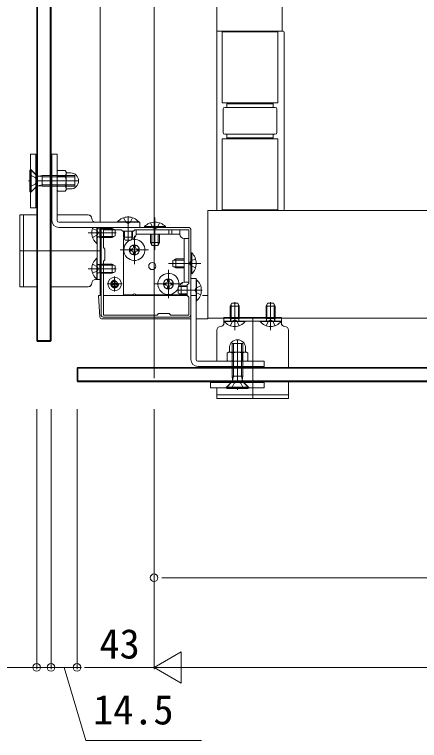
# Model space of a CAD drawing. Units: millimetres, scale not verified. Extents: x -990 to 990, y -1598 to 1604.
# Drawn here: x -742.9 to -516.9, y -555.8 to -150.9 of the extents above; entities that cross this region are included whole.
import ezdxf
from ezdxf.enums import TextEntityAlignment as Align

# ---------------------------------------------------------------- set-up
doc = ezdxf.new("R2010")
doc.units = ezdxf.units.MM
doc.header["$LTSCALE"] = 8
for name, pattern in [('CHAIN2', [12, 9, -1, 1, -1]), ('DASHED1', [1.8, 1.2, -0.6]), ('DASHED3', [4, 3, -1])]:
    doc.linetypes.add(name, pattern=pattern)
for name, color, linetype, lineweight in [('0-2_YKK_ZWAK', 4, 'Continuous', 9), ('0-3_YKK_11', 2, 'Continuous', 9), ('0-5_YKK_13', 6, 'Continuous', 9), ('0-6_YKK_D', 7, 'Continuous', 9)]:
    doc.layers.add(name, color=color, linetype=linetype, lineweight=lineweight)
doc.styles.add('ＭＳ ゴシック', font='')
doc.styles.get('ＭＳ ゴシック').set_extended_font_data('MS Gothic')

msp = doc.modelspace()

# ---------------------------------------------------------------- linework, layer by layer
at = {"layer": '0-2_YKK_ZWAK'}
for p, q in [((-730.5, 172.812), (-730.5, -332.688)), ((-730, 173.312), (-730, -333.188)), ((-723, -333.188), (-723, 173.312)), ((-722.5, -332.688), (-722.5, 172.812)), ((-593, -160.188), (-630, -160.188)), ((-627, -200.188), (-627, -160.188)), ((-627, -160.488), (-596, -160.488)), ((-592.5, -259.688), (-592.5, -160.688)), ((-624.5, -200.188), (-624.5, -202.688)), ((-624.5, -200.688), (-598.5, -200.688)), ((-598.5, -202.688), (-598.5, -200.188)), ((-626.5, -216.688), (-626.5, -203.688)), ((-597.5, -202.688), (-625.5, -202.688)), ((-596.5, -203.688), (-596.5, -216.688)), ((-625.5, -217.688), (-597.5, -217.688)), ((-624.5, -217.688), (-624.5, -220.188)), ((-598.5, -220.188), (-598.5, -217.688)), ((-598.5, -219.688), (-624.5, -219.688)), ((-623.5, -220.188), (-599.5, -220.188)), ((-722, -228.688), (-719.1, -228.688)), ((-722, -228.688), (-722, -265.788)), ((-719.1, -228.688), (-719.1, -265.788)), ((-734.25, -237.688), (-734.25, -249.688)), ((-734.25, -237.688), (-734, -237.688)), ((-718.653, -237.915), (-719.1, -238.688)), ((-719.1, -248.688), (-719.1, -238.688)), ((-718.653, -240.801), (-714.547, -240.801)), ((-711.6, -239.188), (-713.6, -239.188)), ((-718.653, -246.575), (-714.547, -246.575)), ((-734.25, -249.688), (-734, -249.688)), ((-718.653, -249.462), (-719.1, -248.688)), ((-711.6, -248.188), (-713.6, -248.188)), ((-730.5, -262.688), (-739.868, -262.688)), ((-737.868, -262.688), (-737.868, -302.688)), ((-722, -262.688), (-722.5, -262.688)), ((-701.7, -262.688), (-719.1, -262.688)), ((-630, -260.188), (-593, -260.188)), ((-596, -259.888), (-627, -259.888)), ((-694.7, -266.688), (-697.7, -266.688)), ((-696.948, -266.788), (-696.7, -266.788)), ((-696.7, -266.788), (-696.7, -266.688)), ((-694.7, -266.788), (-694.7, -266.688)), ((-685.4, -266.54), (-685.4, -266.788)), ((-673.6, -266.54), (-685.4, -266.54)), ((-685.4, -266.788), (-673.6, -266.788)), ((-673.6, -266.54), (-673.6, -266.788)), ((-718.1, -269.688), (-673, -269.688)), ((-696.948, -269.688), (-696.948, -278.588)), ((-696.7, -298.688), (-696.7, -269.688)), ((-696.7, -278.588), (-696.7, -269.688)), ((-694.7, -298.688), (-694.7, -269.688)), ((-675, -270.888), (-650.7, -270.888)), ((-675, -270.888), (-675, -273.388)), ((-658.6, -269.688), (-670.4, -269.688)), ((-658.6, -269.179), (-658.6, -269.688)), ((-656.866, -270.888), (-656.866, -273.388)), ((-655.134, -270.888), (-655.134, -273.388)), ((-650.7, -270.888), (-650.7, -273.388)), ((-682, -271.688), (-682, -275.088)), ((-677, -275.088), (-682, -275.088)), ((-681.2, -276.788), (-682, -275.088)), ((-681.567, -271.688), (-681.567, -276.008)), ((-677, -275.088), (-677.8, -276.788)), ((-677.433, -271.688), (-677.433, -276.008)), ((-677, -271.688), (-677, -275.088)), ((-650.7, -273.388), (-675, -273.388)), ((-667, -273.388), (-667, -277.988)), ((-666.346, -273.388), (-666.346, -279.378)), ((-662.654, -273.388), (-662.654, -279.378)), ((-696.948, -278.588), (-696.7, -278.588)), ((-682, -275.888), (-682, -307.188)), ((-681.624, -275.888), (-682, -275.888)), ((-677.8, -276.788), (-681.2, -276.788)), ((-666.2, -279.688), (-667, -277.988)), ((-662.8, -279.688), (-662, -277.988)), ((-648.2, -275.888), (-648.2, -300.188)), ((-674.5, -282.688), (-673.5, -282.688)), ((-662.8, -279.688), (-666.2, -279.688)), ((-696.948, -286.788), (-696.7, -286.788)), ((-696.948, -286.788), (-696.948, -298.588)), ((-696.7, -298.588), (-696.7, -286.788)), ((-654.5, -287.988), (-652.8, -287.188)), ((-648.2, -287.188), (-652.8, -287.188)), ((-644.5, -295.588), (-644.5, -283.788)), ((-654.5, -291.388), (-654.5, -287.988)), ((-654.5, -291.388), (-652.8, -292.188)), ((-648.2, -287.842), (-654.19, -287.842)), ((-648.2, -291.534), (-654.19, -291.534)), ((-643.991, -295.588), (-644.5, -295.588)), ((-697.7, -298.688), (-694.7, -298.688)), ((-696.948, -298.588), (-696.7, -298.588)), ((-687.35, -299.138), (-686.65, -299.138)), ((-687.35, -299.138), (-687.35, -300.338)), ((-686.65, -299.138), (-686.65, -300.338)), ((-644.5, -343.288), (-644.5, -298.188)), ((-641.6, -310.588), (-641.6, -298.788)), ((-641.352, -298.788), (-641.6, -298.788)), ((-641.352, -298.788), (-641.352, -310.588)), ((-722.5, -302.688), (-701.7, -302.688)), ((-689.05, -300.838), (-689.05, -301.538)), ((-689.05, -300.838), (-687.85, -300.838)), ((-689.05, -301.538), (-687.85, -301.538)), ((-687.35, -302.038), (-687.35, -303.238)), ((-687.35, -303.238), (-686.65, -303.238)), ((-686.65, -302.038), (-686.65, -303.238)), ((-686.15, -300.838), (-684.95, -300.838)), ((-686.15, -301.538), (-684.95, -301.538)), ((-684.95, -300.838), (-684.95, -301.538)), ((-655.5, -301.688), (-654.5, -301.688)), ((-649.9, -302.188), (-651.6, -302.988)), ((-651.6, -302.988), (-651.6, -306.388)), ((-646.5, -302.621), (-650.82, -302.621)), ((-646.5, -302.188), (-649.9, -302.188)), ((-649.9, -302.188), (-649.9, -307.188)), ((-645.7, -300.188), (-648.2, -300.188)), ((-694.5, -307.688), (-694.998, -307.688)), ((-646.473, -307.688), (-693.3, -307.688)), ((-676.866, -307.188), (-682, -307.188)), ((-656.866, -307.188), (-675.134, -307.188)), ((-650.7, -307.188), (-655.134, -307.188)), ((-651.6, -306.388), (-649.9, -307.188)), ((-646.5, -306.755), (-650.82, -306.755)), ((-650.7, -306.812), (-650.7, -307.188)), ((-646.5, -307.188), (-649.9, -307.188)), ((-641.6, -307.688), (-644.5, -307.688)), ((-635, -307.688), (-638.066, -307.688)), ((-635, -319.688), (-635, -307.688)), ((-641.352, -310.588), (-641.6, -310.588)), ((-635, -319.688), (-635, -320.688)), ((-594, -319.888), (-626, -319.888)), ((-626, -319.888), (-626, -322.888)), ((-594, -322.888), (-594, -319.888)), ((-694.264, -320.688), (-644.5, -320.688)), ((-635, -320.688), (-641.6, -320.688)), ((-594, -321.888), (-626, -321.888)), ((-614.1, -321.888), (-625.9, -321.888)), ((-625.9, -322.136), (-625.9, -321.888)), ((-625.9, -322.136), (-614.1, -322.136)), ((-614.1, -322.136), (-614.1, -321.888)), ((-594.1, -321.888), (-605.9, -321.888)), ((-605.9, -322.136), (-605.9, -321.888)), ((-605.9, -322.136), (-594.1, -322.136)), ((-594.1, -322.136), (-594.1, -321.888)), ((-630, -326.888), (-630, -344.288)), ((-590, -347.688), (-590, -326.888)), ((-730.5, -332.688), (-722.5, -332.688)), ((-730.5, -332.688), (-730, -333.188)), ((-730, -333.188), (-723, -333.188)), ((-722.5, -332.688), (-723, -333.188)), ((-623, -336.788), (-623, -338.788)), ((-621.387, -343.841), (-621.387, -339.735)), ((-615.613, -343.841), (-615.613, -339.735)), ((-614, -336.788), (-614, -338.788)), ((-624.274, -343.841), (-623.5, -344.288)), ((-612.726, -343.841), (-613.5, -344.288)), ((-708, -348.188), (-707.5, -347.688)), ((-708, -348.188), (-708, -355.188)), ((-296, -348.188), (-708, -348.188)), ((-707.5, -347.688), (-707.5, -355.688)), ((-296, -347.688), (-707.5, -347.688)), ((-603.5, -344.288), (-640.6, -344.288)), ((-603.5, -347.188), (-640.6, -347.188)), ((-623.5, -344.288), (-613.5, -344.288)), ((-603.5, -347.188), (-603.5, -344.288)), ((-708, -355.188), (-296, -355.188)), ((-708, -355.188), (-707.5, -355.688)), ((-707.5, -355.688), (-296, -355.688)), ((-630, -359.188), (-630, -365.056)), ((-624.5, -359.438), (-624.5, -359.188)), ((-612.5, -359.438), (-624.5, -359.438)), ((-612.5, -359.438), (-612.5, -359.188)), ((-630, -363.056), (-590, -363.056))]:
    msp.add_line(p, q, dxfattribs=at)
at = {"layer": '0-2_YKK_ZWAK', "linetype": 'DASHED3'}
for p, q in [((-734, -237.188), (-731, -240.188)), ((-734, -237.688), (-733.5, -237.688)), ((-733.5, -237.688), (-733.5, -249.688)), ((-733.5, -237.688), (-730.567, -240.621)), ((-734.25, -240.338), (-731.287, -241.783)), ((-730.274, -243.688), (-731.287, -241.783)), ((-730.453, -246.655), (-730.453, -240.721)), ((-729.949, -240.95), (-727.453, -241.438)), ((-727.453, -240.688), (-729.564, -240.962)), ((-727.453, -241.438), (-709.25, -241.438)), ((-709.25, -240.688), (-709.25, -246.688)), ((-734.25, -247.038), (-731.287, -245.593)), ((-733.5, -249.688), (-730.567, -246.756)), ((-730.274, -243.688), (-731.287, -245.593)), ((-729.949, -246.426), (-727.453, -245.938)), ((-727.453, -246.688), (-729.564, -246.414)), ((-727.453, -245.938), (-709.25, -245.938)), ((-727.453, -246.688), (-709.25, -246.688)), ((-734, -250.188), (-731, -247.188)), ((-734, -249.688), (-733.5, -249.688)), ((-682, -264.205), (-680.645, -266.923)), ((-679.5, -267.532), (-680.645, -266.923)), ((-679.5, -267.532), (-678.355, -266.923)), ((-677, -264.205), (-678.355, -266.923)), ((-699.283, -270.188), (-696.565, -271.543)), ((-695.3, -270.621), (-696.223, -270.428)), ((-695.3, -270.188), (-695.895, -270.404)), ((-695.3, -270.188), (-695.3, -275.188)), ((-695.3, -270.188), (-688.4, -270.188)), ((-695.3, -270.621), (-687.48, -270.621)), ((-688.4, -270.188), (-686.7, -270.988)), ((-688.4, -270.188), (-688.4, -275.188)), ((-686.7, -270.988), (-686.7, -274.388)), ((-699.283, -275.188), (-696.565, -273.833)), ((-695.956, -272.688), (-696.565, -271.543)), ((-695.956, -272.688), (-696.565, -273.833)), ((-695.3, -274.755), (-696.223, -274.948)), ((-695.3, -275.188), (-695.895, -274.972)), ((-695.3, -274.755), (-687.48, -274.755)), ((-695.3, -275.188), (-688.4, -275.188)), ((-686.7, -274.388), (-688.4, -275.188)), ((-699.283, -290.188), (-696.565, -291.543)), ((-695.956, -292.688), (-696.565, -291.543)), ((-695.3, -290.621), (-696.223, -290.428)), ((-695.3, -290.188), (-695.895, -290.404)), ((-695.3, -290.188), (-695.3, -295.188)), ((-695.3, -290.188), (-688.4, -290.188)), ((-695.3, -290.621), (-687.48, -290.621)), ((-688.4, -290.188), (-686.7, -290.988)), ((-688.4, -290.188), (-688.4, -295.188)), ((-686.7, -290.988), (-686.7, -294.388)), ((-699.283, -295.188), (-696.565, -293.833)), ((-695.956, -292.688), (-696.565, -293.833)), ((-695.3, -294.755), (-696.223, -294.948)), ((-695.3, -295.188), (-695.895, -294.972)), ((-695.3, -294.755), (-687.48, -294.755)), ((-695.3, -295.188), (-688.4, -295.188)), ((-686.7, -294.388), (-688.4, -295.188)), ((-642.344, -304.688), (-641.735, -303.543)), ((-639.017, -302.188), (-641.735, -303.543)), ((-642.344, -304.688), (-641.735, -305.833)), ((-639.017, -307.188), (-641.735, -305.833)), ((-622.5, -313.588), (-621.7, -311.888)), ((-622.5, -320.488), (-622.5, -313.588)), ((-622.5, -313.588), (-617.5, -313.588)), ((-622.067, -320.488), (-622.067, -312.668)), ((-621.7, -311.888), (-618.3, -311.888)), ((-618.3, -311.888), (-617.5, -313.588)), ((-617.933, -320.488), (-617.933, -312.668)), ((-617.5, -320.488), (-617.5, -313.588)), ((-602.5, -313.588), (-601.7, -311.888)), ((-602.5, -320.488), (-602.5, -313.588)), ((-602.5, -313.588), (-597.5, -313.588)), ((-602.067, -320.488), (-602.067, -312.668)), ((-601.7, -311.888), (-598.3, -311.888)), ((-598.3, -311.888), (-597.5, -313.588)), ((-597.933, -320.488), (-597.933, -312.668)), ((-597.5, -320.488), (-597.5, -313.588)), ((-622.5, -320.488), (-617.5, -320.488)), ((-622.5, -320.488), (-622.284, -321.083)), ((-622.5, -324.471), (-621.145, -321.753)), ((-622.067, -320.488), (-622.26, -321.411)), ((-620, -321.144), (-621.145, -321.753)), ((-620, -321.144), (-618.855, -321.753)), ((-617.5, -324.471), (-618.855, -321.753)), ((-617.933, -320.488), (-617.74, -321.411)), ((-617.5, -320.488), (-617.716, -321.083)), ((-602.5, -320.488), (-597.5, -320.488)), ((-602.5, -320.488), (-602.284, -321.083)), ((-602.5, -324.471), (-601.145, -321.753)), ((-602.067, -320.488), (-602.26, -321.411)), ((-600, -321.144), (-601.145, -321.753)), ((-600, -321.144), (-598.855, -321.753)), ((-597.5, -324.471), (-598.855, -321.753)), ((-597.933, -320.488), (-597.74, -321.411)), ((-597.5, -320.488), (-597.716, -321.083)), ((-615.5, -334.438), (-621.5, -334.438)), ((-621.5, -352.642), (-621.5, -334.438)), ((-620.75, -352.642), (-620.75, -334.438)), ((-616.25, -352.642), (-616.25, -334.438)), ((-625, -359.188), (-622, -356.188)), ((-624.5, -358.688), (-621.567, -355.756)), ((-621.5, -352.642), (-621.226, -354.753)), ((-621.467, -355.642), (-615.533, -355.642)), ((-621.238, -355.137), (-620.75, -352.642)), ((-618.5, -355.462), (-620.405, -356.475)), ((-618.5, -355.462), (-616.595, -356.475)), ((-615.762, -355.137), (-616.25, -352.642)), ((-615.5, -352.642), (-615.774, -354.753)), ((-612.5, -358.688), (-615.433, -355.756)), ((-612, -359.188), (-615, -356.188)), ((-612.5, -358.688), (-624.5, -358.688)), ((-624.5, -359.188), (-624.5, -358.688)), ((-621.85, -359.438), (-620.405, -356.475)), ((-615.15, -359.438), (-616.595, -356.475)), ((-612.5, -359.188), (-612.5, -358.688))]:
    msp.add_line(p, q, dxfattribs=at)
at = {"layer": '0-2_YKK_ZWAK', "linetype": 'CHAIN2'}
for p, q in [((-679.5, -263.288), (-679.5, -277.288)), ((-664.5, -264.188), (-664.5, -282.188)), ((-701.833, -272.688), (-689.09, -272.688)), ((-700.2, -272.688), (-686.2, -272.688)), ((-676, -290.088), (-676, -274.288)), ((-739.7, -282.688), (-694.7, -282.688)), ((-683.9, -282.188), (-668.1, -282.188)), ((-639, -289.688), (-657, -289.688)), ((-701.833, -292.688), (-689.09, -292.688)), ((-700.2, -292.688), (-686.2, -292.688)), ((-657, -309.088), (-657, -293.288)), ((-687, -305.338), (-687, -297.038)), ((-691.15, -301.188), (-682.85, -301.188)), ((-664.9, -301.188), (-649.1, -301.188)), ((-638.1, -304.688), (-652.1, -304.688)), ((-620, -325.388), (-620, -311.388)), ((-600, -325.388), (-600, -311.388)), ((-620, -327.021), (-620, -314.278)), ((-600, -327.021), (-600, -314.278)), ((-610, -364.888), (-610, -319.888))]:
    msp.add_line(p, q, dxfattribs=at)
at = {"layer": '0-2_YKK_ZWAK'}
for points in [[(-596, -160.188), (-596, -200.188), (-627, -200.188)], [(-627, -260.188), (-627, -220.188), (-623.5, -220.188)], [(-599.5, -220.188), (-596, -220.188), (-596, -260.188)], [(-718.653, -237.915), (-714.547, -237.915), (-714.1, -238.688)], [(-718.653, -249.462), (-714.547, -249.462), (-714.1, -248.688), (-714.1, -238.688)], [(-739.868, -262.688), (-739.868, -302.688), (-730.5, -302.688)], [(-718.1, -266.788), (-673, -266.788), (-673, -269.688)], [(-658.6, -269.179), (-670.4, -269.179), (-670.4, -269.688)], [(-662, -273.388), (-662, -277.988), (-667, -277.988)], [(-645.7, -300.188), (-645.7, -275.888), (-648.2, -275.888)], [(-677.5, -281.688), (-678.5, -281.688), (-678.5, -282.688), (-677.5, -282.688)], [(-675.5, -280.688), (-675.5, -279.688), (-676.5, -279.688), (-676.5, -280.688)], [(-673.5, -282.688), (-673.5, -281.688), (-674.5, -281.688)], [(-676.5, -283.688), (-676.5, -284.688), (-675.5, -284.688), (-675.5, -283.688)], [(-648.2, -292.188), (-652.8, -292.188), (-652.8, -287.188)], [(-643.991, -295.588), (-643.991, -283.788), (-644.5, -283.788)], [(-656.5, -299.688), (-656.5, -298.688), (-657.5, -298.688), (-657.5, -299.688)], [(-641.6, -343.288), (-641.6, -298.188), (-644.5, -298.188)], [(-658.5, -300.688), (-659.5, -300.688), (-659.5, -301.688), (-658.5, -301.688)], [(-657.5, -302.688), (-657.5, -303.688), (-656.5, -303.688), (-656.5, -302.688)], [(-654.5, -301.688), (-654.5, -300.688), (-655.5, -300.688)], [(-695.262, -319.749), (-696, -307.688), (-694.998, -307.688)], [(-624.274, -343.841), (-624.274, -339.735), (-623.5, -339.288), (-613.5, -339.288)], [(-612.726, -343.841), (-612.726, -339.735), (-613.5, -339.288)], [(-630, -365.056), (-590, -365.056), (-590, -355.688)]]:
    msp.add_lwpolyline(points, dxfattribs=at)
for points in [[(-734, -228.688), (-734, -258.688), (-731, -258.688), (-731, -228.688)], [(-731, -231.188), (-731, -256.188), (-730.5, -256.188), (-730.5, -231.188)], [(-722.5, -256.188), (-722, -256.188), (-722, -231.188), (-722.5, -231.188)], [(-631, -347.688), (-631, -347.188), (-606, -347.188), (-606, -347.688)], [(-603.5, -359.188), (-633.5, -359.188), (-633.5, -356.188), (-603.5, -356.188)], [(-606, -356.188), (-631, -356.188), (-631, -355.688), (-606, -355.688)]]:
    msp.add_lwpolyline(points, close=True, dxfattribs=at)
at = {"layer": '0-2_YKK_ZWAK', "linetype": 'DASHED3'}
for points in [[(-727.453, -246.688), (-727.453, -240.688), (-709.25, -240.688)], [(-707.035, -243.688), (-734, -243.688), (-735.043, -243.688)], [(-667, -267.077), (-665.645, -269.855), (-664.5, -270.464)], [(-662, -267.077), (-663.355, -269.855), (-664.5, -270.464)], [(-641.889, -287.188), (-644.667, -288.543), (-645.276, -289.688)], [(-641.889, -292.188), (-644.667, -290.833), (-645.276, -289.688)], [(-621.5, -352.642), (-615.5, -352.642), (-615.5, -334.438)], [(-618.5, -332.223), (-618.5, -359.188), (-618.5, -360.231)]]:
    msp.add_lwpolyline(points, dxfattribs=at)
for centre in [(-676, -282.188), (-657, -301.188)]:
    msp.add_circle(centre, 2.75, dxfattribs=at)
at = {"layer": '0-2_YKK_ZWAK'}
for centre, radius in [((-666, -291.188), 2), ((-687, -301.188), 3.75)]:
    msp.add_circle(centre, radius, dxfattribs=at)
at = {"layer": '0-2_YKK_ZWAK', "linetype": 'DASHED1'}
for radius in [2.1, 1.6]:
    msp.add_circle((-687, -301.188), radius, dxfattribs=at)
at = {"layer": '0-2_YKK_ZWAK'}
for centre, radius, start, end in [((-593, -160.688), 0.5, 0, 90), ((-625.5, -203.688), 1, 90, 180), ((-597.5, -203.688), 1, 0, 90), ((-625.5, -216.688), 1, 180, 270), ((-597.5, -216.688), 1, 270, 0), ((-716.544, -239.358), 2.556, 145.61575, 214.38425), ((-716.656, -239.358), 2.556, 325.61575, 34.38425), ((-713.6, -238.688), 0.5, 180, 270), ((-709.547, -243.688), 9.553, 162.41205, 197.58795), ((-723.653, -243.688), 9.553, 342.41205, 17.58795), ((-711.6, -243.688), 4.5, 270, 90), ((-716.544, -248.018), 2.556, 145.61575, 214.38425), ((-716.656, -248.018), 2.556, 325.61575, 34.38425), ((-713.6, -248.688), 0.5, 90, 180), ((-701.734, -264.688), 2, 0, 90), ((-701.699, -264.688), 2, 0, 90), ((-593, -259.688), 0.5, 270, 0), ((-718.1, -265.788), 3.9, 180, 270), ((-718.1, -265.788), 1, 180, 270), ((-697.734, -264.688), 2, 180, 270), ((-697.699, -264.688), 2, 180, 270), ((-679.5, -271.488), 7.7, 39.98312, 140.01688), ((-664.5, -274.92), 8.232, 44.2189, 135.7811), ((-692, -272.688), 7.7, 157.06974, 230.01688), ((-677.5, -273.388), 2.5, 272.86601, 0), ((-648.2, -273.388), 2.5, 180, 270), ((-676, -282.188), 5.9, 113.75814, 106.53945), ((-677.5, -280.688), 1, 270, 0), ((-677.5, -283.688), 1, 0, 90), ((-674.5, -280.688), 1, 180, 270), ((-674.5, -283.688), 1, 90, 180), ((-692, -292.688), 7.7, 129.98312, 230.01688), ((-649.732, -289.688), 8.232, 314.2189, 45.7811), ((-657, -301.188), 5.9, 343.46055, 336.24186), ((-697.734, -300.688), 2, 90, 180), ((-697.699, -300.688), 2, 90, 180), ((-646.3, -304.688), 7.7, 309.98312, 50.01688), ((-701.734, -300.688), 2, 270, 0), ((-701.699, -300.688), 2, 270, 0), ((-687.85, -300.338), 0.5, 270, 0), ((-687.85, -302.038), 0.5, 0, 90), ((-686.15, -300.338), 0.5, 180, 270), ((-686.15, -302.038), 0.5, 90, 180), ((-658.5, -299.688), 1, 270, 0), ((-658.5, -302.688), 1, 0, 90), ((-655.5, -299.688), 1, 180, 270), ((-655.5, -302.688), 1, 90, 180), ((-648.2, -302.688), 2.5, 90, 177.13399), ((-676, -307.688), 1, 30, 150), ((-656, -307.688), 1, 142.88043, 150), ((-656, -307.688), 1, 30, 54.61189), ((-694.264, -319.688), 1, 183.5, 270), ((-628, -322.887), 2, 270, 0), ((-628, -322.922), 2, 270, 0), ((-620, -317.188), 7.7, 219.98312, 320.01688), ((-600, -317.188), 7.7, 219.98312, 320.01688), ((-592, -322.887), 2, 180, 270), ((-592, -322.922), 2, 180, 270), ((-628, -326.887), 2, 90, 180), ((-628, -326.922), 2, 90, 180), ((-592, -326.887), 2, 0, 90), ((-592, -326.922), 2, 0, 90), ((-618.5, -336.788), 4.5, 0, 180), ((-622.83, -341.844), 2.556, 55.61575, 124.38425), ((-623.5, -338.788), 0.5, 270, 0), ((-618.5, -348.841), 9.553, 72.41205, 107.58795), ((-614.17, -341.844), 2.556, 55.61575, 124.38425), ((-613.5, -338.788), 0.5, 180, 270), ((-640.6, -343.288), 3.9, 180, 270), ((-640.6, -343.288), 1, 180, 270), ((-622.83, -341.732), 2.556, 235.61575, 304.38425), ((-618.5, -334.735), 9.553, 252.41205, 287.58795), ((-614.17, -341.732), 2.556, 235.61575, 304.38425)]:
    msp.add_arc(centre, radius, start, end, dxfattribs=at)
at = {"layer": '0-2_YKK_ZWAK', "linetype": 'DASHED3'}
for centre, radius, start, end in [((-729.719, -239.772), 1.2, 225, 277.39547), ((-729.719, -247.604), 1.2, 82.60453, 135), ((-696.1, -269.84), 0.6, 180, 289.96957), ((-696.1, -275.536), 0.6, 70.03043, 180), ((-696.1, -289.84), 0.6, 180, 289.96957), ((-696.1, -295.536), 0.6, 70.03043, 180), ((-622.848, -321.288), 0.6, 270, 19.96957), ((-617.152, -321.288), 0.6, 160.03043, 270), ((-602.848, -321.288), 0.6, 270, 19.96957), ((-597.152, -321.288), 0.6, 160.03043, 270), ((-622.416, -354.907), 1.2, 315, 7.39547), ((-614.584, -354.907), 1.2, 172.60453, 225)]:
    msp.add_arc(centre, radius, start, end, dxfattribs=at)
at = {"layer": '0-3_YKK_11'}
for p, q in [((-665, 279.812), (-665, -353.688)), ((-630, 184.812), (-630, -260.188)), ((-593.5, 184.812), (-593.5, -160.188)), ((-695, 106.912), (-695, -266.788)), ((-635, -260.188), (-296, -260.188)), ((-635, -260.188), (-635, -320.188)), ((-695, -269.688), (-695, -307.688)), ((-695, -307.688), (-694.5, -307.688)), ((-693.3, -307.688), (-646.473, -307.688)), ((-644.5, -307.688), (-641.6, -307.688)), ((-638.066, -307.688), (-635, -307.688)), ((-635, -320.188), (-296, -320.188))]:
    msp.add_line(p, q, dxfattribs=at)
at = {"layer": '0-3_YKK_11', "linetype": 'DASHED1'}
msp.add_line((-630, -260.188), (-635, -260.188), dxfattribs=at)
at = {"layer": '0-5_YKK_13'}
for p, q in [((-730.5, -371.056), (-730.5, -516.056)), ((-722.5, -371.056), (-722.5, -516.056)), ((-722.5, -371.056), (-722.5, -516.056)), ((-708, -371.056), (-708, -516.056)), ((-708, -371.056), (-708, -516.056)), ((-665, -371.056), (-665, -466.056)), ((-665, -371.056), (-665, -516.056)), ((-665, -371.056), (-665, -516.056)), ((-660.75, -465.056), (-656.5, -465.056)), ((-656.5, -465.056), (-23.5, -465.056)), ((-665, -515.056), (-649.845, -506.306)), ((-649.845, -523.806), (-649.845, -506.306)), ((-739, -515.056), (-767.5, -515.056)), ((-731, -515.056), (-739.5, -515.056)), ((-734.75, -515.056), (-739, -515.056)), ((-726.75, -515.056), (-731, -515.056)), ((-722.5, -515.056), (-730.5, -515.056)), ((-708, -515.056), (-722.5, -515.056)), ((-708, -515.056), (-722.5, -515.056)), ((-718.25, -515.056), (-714, -515.056)), ((-714, -515.056), (-705.5, -515.056)), ((-703.75, -515.056), (-699.5, -515.056)), ((-703.75, -515.056), (-699.5, -515.056)), ((-699.5, -515.056), (-691, -515.056)), ((-665, -515.056), (-699.5, -515.056)), ((-665, -515.056), (-649.845, -523.806)), ((-665, -515.056), (-634.689, -515.056)), ((-647.5, -515.056), (290, -515.056))]:
    msp.add_line(p, q, dxfattribs=at)
msp.add_lwpolyline([(-715.25, -515.056), (-703.025, -555.806), (-638.625, -555.806)], dxfattribs=at)
for centre, start, end in [((-665, -465.056), 0, 180), ((-665, -465.056), 180, 0), ((-730.5, -515.056), 0, 180), ((-722.5, -515.056), 0, 180), ((-722.5, -515.056), 0, 180), ((-708, -515.056), 0, 180), ((-708, -515.056), 0, 180), ((-730.5, -515.056), 180, 0), ((-722.5, -515.056), 180, 0), ((-722.5, -515.056), 180, 0), ((-708, -515.056), 180, 0), ((-708, -515.056), 180, 0)]:
    msp.add_arc(centre, 2.125, start, end, dxfattribs=at)
at = {"layer": '0-6_YKK_D'}
for p, q in [((-694.5, -318.688), (-694.5, -270.688)), ((-693.5, -269.688), (-645.5, -269.688)), ((-675.7, -270.888), (-645.7, -270.888)), ((-644.5, -270.688), (-644.5, -318.688)), ((-645.5, -319.688), (-693.5, -319.688))]:
    msp.add_line(p, q, dxfattribs=at)
msp.add_lwpolyline([(-675.7, -270.888), (-645.7, -270.888), (-645.7, -300.888), (-646.5, -301.688), (-646.5, -307.688), (-645.7, -308.488), (-645.7, -318.488), (-655.7, -318.488), (-656.5, -317.688), (-662.5, -317.688), (-663.3, -318.488), (-693.3, -318.488), (-693.3, -288.488), (-692.5, -287.688), (-692.5, -281.688), (-693.3, -280.888), (-693.3, -270.888), (-683.3, -270.888), (-682.5, -271.688), (-676.5, -271.688)], close=True, dxfattribs=at)
for centre, start, end in [((-693.5, -270.688), 90.00001, 179.99999), ((-645.5, -270.688), 0.00001, 89.99999), ((-693.5, -318.688), 180.00001, 269.99999), ((-645.5, -318.688), 270.00001, 359.99999)]:
    msp.add_arc(centre, 1, start, end, dxfattribs=at)

# ---------------------------------------------------------------- texts
at = {"layer": '0-5_YKK_13', "style": 'ＭＳ ゴシック'}
for s, p in [('43', (-695.45, -515.056)), ('14.5', (-699.025, -551.806))]:
    msp.add_text(s, height=16.5, dxfattribs=at).set_placement(p, align=Align.BOTTOM_LEFT)

doc.saveas('drawing.dxf')
